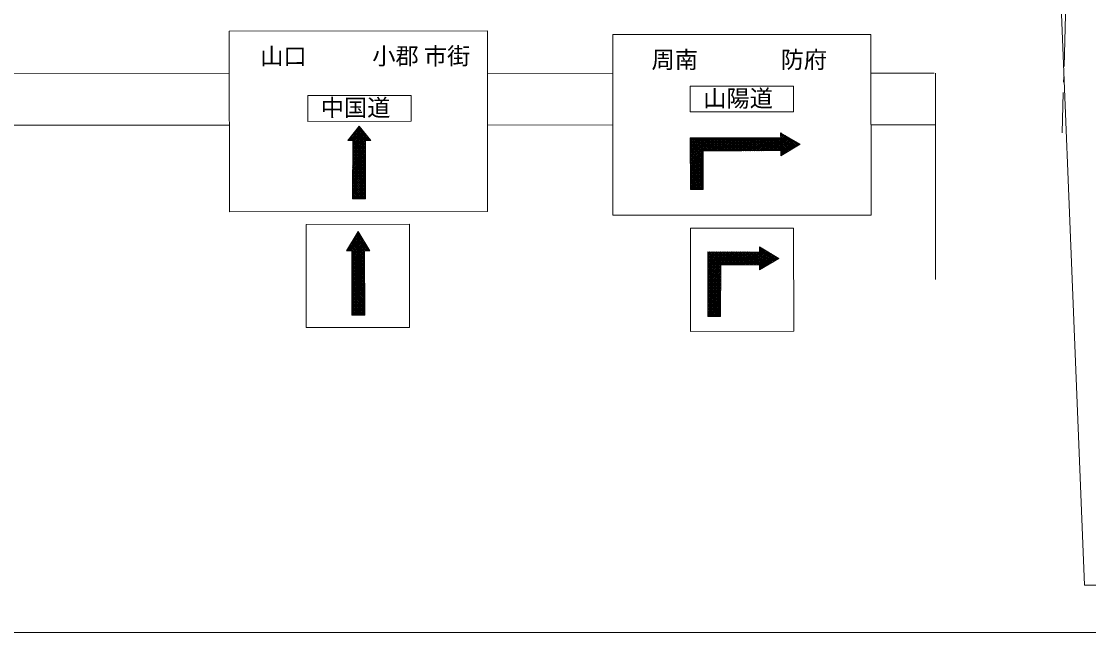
# Model space of a CAD drawing. Units: millimetres, scale not verified. Extents: x 40000 to 680000, y 20000 to 380000.
# Drawn here: x 269078 to 351778, y 205000 to 252370 of the extents above; entities that cross this region are included whole.
import ezdxf
from ezdxf.enums import TextEntityAlignment as Align

# ---------------------------------------------------------------- set-up
doc = ezdxf.new("R2010")
doc.units = ezdxf.units.MM
doc.header["$LTSCALE"] = 1000
for name, color, linetype, lineweight in [('M-BGD', 7, 'Continuous', 13), ('M-STR-HTXT', 7, 'Continuous', 13), ('M-STR-STRC', 7, 'Continuous', 13), ('M-TTL-BAND', 7, 'Continuous', 13)]:
    doc.layers.add(name, color=color, linetype=linetype, lineweight=lineweight)
doc.styles.add('ＭＳ ゴシック', font='')
doc.styles.get('ＭＳ ゴシック').set_extended_font_data('MS Gothic')

msp = doc.modelspace()

# ---------------------------------------------------------------- linework, layer by layer
at = {"layer": 'M-BGD'}
for p, q in [((350020, 253863), (349873, 248865)), ((349850, 248066), (349838, 247666)), ((349815, 246866), (349723, 243732))]:
    msp.add_line(p, q, dxfattribs=at)
at = {"layer": 'M-STR-HTXT'}
msp.add_lwpolyline([(348736, 276015), (351444, 208691), (380704, 208691)], dxfattribs=at)
at = {"layer": 'M-STR-STRC'}
for p, q in [((285189, 251615), (305189, 251626)), ((285189, 251615), (285197, 237615)), ((305189, 251626), (305197, 237626)), ((314909, 251342), (334909, 251353)), ((314917, 237342), (314909, 251342)), ((334909, 251353), (334917, 237353)), ((264651, 248313), (285191, 248325)), ((305191, 248336), (314911, 248342)), ((334911, 248353), (339805, 248356)), ((339911, 248356), (339920, 232356)), ((320911, 247345), (328911, 247350)), ((320912, 245345), (320911, 247345)), ((328911, 247350), (328912, 245350)), ((291272, 246618), (299272, 246623)), ((291273, 244618), (291272, 246618)), ((299272, 246623), (299273, 244623)), ((328912, 245350), (320912, 245345)), ((264653, 244313), (285193, 244325)), ((299273, 244623), (291273, 244618)), ((295243, 244250), (294364, 243140)), ((294396, 243180), (295344, 244129)), ((294497, 243140), (295408, 244051)), ((294638, 243140), (295472, 243974)), ((294934, 243859), (295280, 244206)), ((295921, 243141), (295052, 244010)), ((296063, 243141), (295115, 244089)), ((295967, 243378), (295177, 244167)), ((295277, 244209), (295240, 244246)), ((295243, 244250), (296164, 243141)), ((305193, 244336), (314913, 244342)), ((334913, 244353), (339913, 244356)), ((294554, 243140), (294364, 243140)), ((294367, 243140), (294365, 243141)), ((294508, 243140), (294427, 243220)), ((294649, 243140), (294490, 243299)), ((295752, 242179), (294552, 243378)), ((294754, 243140), (294554, 243140)), ((295752, 242320), (294615, 243457)), ((295753, 242461), (294677, 243536)), ((295753, 242602), (294740, 243615)), ((294754, 243140), (294746, 238620)), ((294752, 242406), (295857, 243510)), ((294752, 242264), (295921, 243433)), ((294753, 242972), (295601, 243819)), ((294753, 242831), (295665, 243742)), ((294753, 242689), (295729, 243665)), ((294753, 242547), (295793, 243588)), ((294754, 243114), (295536, 243897)), ((295753, 242743), (294802, 243694)), ((295753, 242885), (294865, 243773)), ((295753, 243026), (294927, 243852)), ((295780, 243141), (294990, 243931)), ((295746, 238621), (295754, 243141)), ((295754, 243141), (295954, 243141)), ((295770, 243141), (295985, 243356)), ((295912, 243141), (296050, 243278)), ((295954, 243141), (296164, 243141)), ((296053, 243141), (296114, 243201)), ((320914, 243345), (324914, 243348)), ((320914, 242798), (321461, 243346)), ((320914, 242657), (321602, 243346)), ((320914, 242516), (321744, 243346)), ((320914, 242374), (321885, 243346)), ((320914, 242233), (322027, 243346)), ((320914, 242092), (322168, 243346)), ((320914, 241950), (322310, 243346)), ((320914, 241809), (322451, 243346)), ((320916, 239345), (320914, 243345)), ((320914, 243223), (321036, 243345)), ((320914, 243081), (321178, 243345)), ((320914, 242940), (321319, 243345)), ((321914, 242244), (320914, 243245)), ((320915, 241668), (322593, 243346)), ((320915, 241526), (322734, 243346)), ((320915, 241385), (322876, 243346)), ((321954, 242346), (320954, 243345)), ((322095, 242346), (321096, 243345)), ((322236, 242346), (321237, 243345)), ((322378, 242346), (321378, 243345)), ((322519, 242346), (321520, 243346)), ((322660, 242346), (321661, 243346)), ((322802, 242346), (321802, 243346)), ((322943, 242346), (321944, 243346)), ((322017, 242346), (323017, 243346)), ((323084, 242346), (322085, 243346)), ((322158, 242346), (323159, 243347)), ((323226, 242347), (322226, 243346)), ((322300, 242346), (323300, 243347)), ((323367, 242347), (322368, 243346)), ((322441, 242346), (323442, 243347)), ((323508, 242347), (322509, 243346)), ((322583, 242346), (323583, 243347)), ((323650, 242347), (322650, 243346)), ((322724, 242346), (323725, 243347)), ((323791, 242347), (322792, 243346)), ((322866, 242346), (323866, 243347)), ((323932, 242347), (322933, 243346)), ((323007, 242346), (324008, 243347)), ((324074, 242347), (323074, 243346)), ((323149, 242347), (324149, 243347)), ((324215, 242347), (323216, 243347)), ((323290, 242347), (324291, 243347)), ((324356, 242347), (323357, 243347)), ((323432, 242347), (324432, 243347)), ((324498, 242347), (323498, 243347)), ((323573, 242347), (324574, 243347)), ((324639, 242347), (323640, 243347)), ((323715, 242347), (324715, 243347)), ((324781, 242347), (323781, 243347)), ((323856, 242347), (324857, 243348)), ((324922, 242348), (323922, 243347)), ((323998, 242347), (324998, 243348)), ((325063, 242348), (324064, 243347)), ((324139, 242347), (325140, 243348)), ((325205, 242348), (324205, 243347)), ((324281, 242347), (325282, 243348)), ((325346, 242348), (324346, 243347)), ((324422, 242347), (325423, 243348)), ((325487, 242348), (324488, 243347)), ((324564, 242347), (325565, 243348)), ((325629, 242348), (324629, 243347)), ((324705, 242347), (325706, 243348)), ((325770, 242348), (324770, 243347)), ((324847, 242347), (325848, 243348)), ((325911, 242348), (324912, 243348)), ((327914, 243349), (324914, 243348)), ((324988, 242348), (325989, 243348)), ((326053, 242348), (325053, 243348)), ((325130, 242348), (326131, 243348)), ((326194, 242348), (325194, 243348)), ((325271, 242348), (326272, 243348)), ((326335, 242348), (325336, 243348)), ((325413, 242348), (326414, 243348)), ((326477, 242348), (325477, 243348)), ((325554, 242348), (326555, 243348)), ((326618, 242349), (325618, 243348)), ((325696, 242348), (326697, 243349)), ((326759, 242349), (325760, 243348)), ((325837, 242348), (326838, 243349)), ((326901, 242349), (325901, 243348)), ((325979, 242348), (326980, 243349)), ((327042, 242349), (326043, 243348)), ((326120, 242348), (327121, 243349)), ((327183, 242349), (326184, 243348)), ((326262, 242348), (327263, 243349)), ((327325, 242349), (326325, 243348)), ((326403, 242348), (327404, 243349)), ((327466, 242349), (326467, 243348)), ((326545, 242348), (327546, 243349)), ((327607, 242349), (326608, 243349)), ((326686, 242349), (327687, 243349)), ((327749, 242349), (326749, 243349)), ((326828, 242349), (327829, 243349)), ((327890, 242349), (326891, 243349)), ((326969, 242349), (328194, 243573)), ((328237, 242143), (327032, 243349)), ((327111, 242349), (328283, 243520)), ((328326, 242196), (327173, 243349)), ((327252, 242349), (328371, 243468)), ((328414, 242249), (327315, 243349)), ((327394, 242349), (328460, 243415)), ((328502, 242303), (327456, 243349)), ((327535, 242349), (328549, 243363)), ((328591, 242356), (327597, 243349)), ((327677, 242349), (328638, 243310)), ((328679, 242409), (327739, 243349)), ((327819, 242349), (328727, 243257)), ((328767, 242462), (327880, 243349)), ((327913, 243539), (327913, 243739)), ((327913, 243739), (329414, 242850)), ((327913, 243717), (327927, 243731)), ((327913, 243576), (328016, 243678)), ((327913, 243434), (328105, 243626)), ((328944, 242568), (327913, 243599)), ((327914, 243349), (327913, 243539)), ((328856, 242515), (327913, 243457)), ((327914, 242303), (328815, 243205)), ((327914, 242162), (328904, 243152)), ((329032, 242621), (327915, 243738)), ((329121, 242674), (328262, 243532)), ((329209, 242727), (328610, 243327)), ((294751, 241697), (295753, 242699)), ((294751, 241556), (295753, 242557)), ((294751, 241414), (295752, 242416)), ((294752, 242122), (295754, 243124)), ((294752, 241981), (295753, 242982)), ((294752, 241839), (295753, 242841)), ((295751, 241331), (294752, 242330)), ((295752, 242037), (294753, 243036)), ((295752, 241896), (294753, 242895)), ((295751, 241755), (294753, 242753)), ((295751, 241614), (294753, 242612)), ((295751, 241473), (294753, 242471)), ((321914, 242102), (320914, 243103)), ((321914, 241961), (320914, 242962)), ((321914, 241819), (320914, 242820)), ((321915, 241678), (320914, 242678)), ((321915, 241536), (320914, 242537)), ((321915, 241395), (320914, 242395)), ((324914, 242348), (321914, 242346)), ((321914, 242346), (321916, 239346)), ((324914, 242348), (327914, 242349)), ((327914, 242021), (328993, 243099)), ((327914, 241949), (329414, 242850)), ((327914, 242349), (327914, 242149)), ((328149, 242090), (327914, 242325)), ((328089, 242054), (329082, 243047)), ((328444, 242267), (329171, 242994)), ((328798, 242480), (329259, 242942)), ((329297, 242780), (328957, 243121)), ((329152, 242693), (329348, 242889)), ((329386, 242833), (329304, 242915)), ((294749, 240564), (295751, 241566)), ((294750, 241131), (295752, 242132)), ((294750, 240989), (295752, 241991)), ((294750, 240847), (295752, 241849)), ((294750, 240706), (295751, 241707)), ((294751, 241272), (295752, 242274)), ((295750, 240767), (294751, 241765)), ((295750, 240625), (294751, 241624)), ((295749, 240484), (294751, 241483)), ((295750, 241190), (294752, 242189)), ((295750, 241049), (294752, 242047)), ((295750, 240908), (294752, 241906)), ((321915, 241253), (320914, 242254)), ((321915, 241112), (320914, 242112)), ((321915, 240970), (320914, 241971)), ((321915, 240829), (320914, 241829)), ((320915, 241244), (321914, 242243)), ((320915, 241102), (321914, 242102)), ((320915, 240961), (321914, 241960)), ((320915, 240820), (321914, 241819)), ((321915, 240687), (320915, 241688)), ((320915, 240678), (321915, 241678)), ((321915, 240546), (320915, 241546)), ((320915, 240537), (321915, 241536)), ((328061, 242037), (327914, 242184)), ((327914, 242149), (327914, 241949)), ((327972, 241984), (327914, 242042)), ((294748, 239856), (295750, 240858)), ((294748, 239714), (295750, 240716)), ((294749, 240423), (295751, 241424)), ((294749, 240281), (295751, 241282)), ((294749, 240139), (295750, 241141)), ((294749, 239998), (295750, 240999)), ((295749, 240202), (294750, 241200)), ((295749, 240061), (294750, 241059)), ((295748, 239920), (294750, 240918)), ((295748, 239778), (294750, 240777)), ((295749, 240343), (294751, 241341)), ((321915, 240404), (320915, 241405)), ((320915, 240396), (321915, 241395)), ((321915, 240263), (320915, 241263)), ((320915, 240254), (321915, 241254)), ((321915, 240121), (320915, 241122)), ((320915, 240113), (321915, 241112)), ((321915, 239980), (320915, 240980)), ((321916, 239838), (320915, 240839)), ((321916, 239697), (320915, 240697)), ((320916, 239972), (321915, 240971)), ((320916, 239830), (321915, 240830)), ((320916, 239689), (321915, 240688)), ((294747, 239289), (295749, 240291)), ((294747, 239148), (295749, 240149)), ((294747, 239006), (295749, 240008)), ((294747, 238864), (295748, 239866)), ((294748, 239573), (295749, 240574)), ((294748, 239431), (295749, 240433)), ((295747, 238931), (294748, 239930)), ((295748, 239496), (294749, 240494)), ((295747, 239355), (294749, 240353)), ((295747, 239214), (294749, 240212)), ((295747, 239072), (294749, 240071)), ((295748, 239637), (294750, 240636)), ((321916, 239555), (320915, 240556)), ((321916, 239414), (320915, 240414)), ((321843, 239346), (320915, 240273)), ((321701, 239346), (320915, 240131)), ((321560, 239346), (320915, 239990)), ((320916, 239548), (321915, 240547)), ((320916, 239406), (321915, 240406)), ((321418, 239346), (320916, 239848)), ((320996, 239345), (321915, 240264)), ((321138, 239345), (321915, 240123)), ((321279, 239345), (321915, 239982)), ((321421, 239346), (321916, 239840)), ((294746, 238723), (295748, 239724)), ((295492, 238620), (294747, 239365)), ((295350, 238620), (294747, 239224)), ((295209, 238620), (294747, 239082)), ((295747, 238790), (294748, 239788)), ((295746, 238649), (294748, 239647)), ((295633, 238621), (294748, 239506)), ((294785, 238620), (295748, 239583)), ((294927, 238620), (295748, 239441)), ((295068, 238620), (295747, 239299)), ((295210, 238620), (295747, 239158)), ((295351, 238620), (295747, 239016)), ((321277, 239345), (320916, 239707)), ((321136, 239345), (320916, 239565)), ((320994, 239345), (320916, 239424)), ((321916, 239346), (320916, 239345)), ((321562, 239346), (321916, 239699)), ((321704, 239346), (321916, 239558)), ((321845, 239346), (321916, 239416)), ((294785, 238620), (294746, 238659)), ((294746, 238620), (295746, 238621)), ((295068, 238620), (294747, 238941)), ((294926, 238620), (294747, 238800)), ((295493, 238620), (295747, 238874)), ((295634, 238621), (295746, 238733)), ((285197, 237615), (305197, 237626)), ((314917, 237342), (334917, 237353)), ((291147, 236638), (299147, 236643)), ((291152, 228638), (291147, 236638)), ((299147, 236643), (299152, 228643)), ((294269, 234590), (295178, 236090)), ((294320, 234675), (295386, 235740)), ((294538, 235034), (295333, 235829)), ((294755, 235393), (295280, 235918)), ((296053, 234591), (294942, 235702)), ((294973, 235752), (295227, 236007)), ((295884, 234902), (294996, 235790)), ((295677, 235250), (295049, 235878)), ((295470, 235599), (295102, 235966)), ((295263, 235947), (295156, 236054)), ((296069, 234591), (295178, 236090)), ((320918, 236345), (328918, 236350)), ((320922, 228345), (320918, 236345)), ((328918, 236350), (328922, 228350)), ((294376, 234590), (295438, 235652)), ((295679, 233692), (294462, 234909)), ((295679, 233834), (294516, 234997)), ((294518, 234590), (295491, 235563)), ((295679, 233975), (294569, 235085)), ((295679, 234117), (294622, 235173)), ((294659, 234590), (295544, 235474)), ((295679, 234258), (294676, 235262)), ((294679, 234468), (295596, 235386)), ((294679, 234326), (295649, 235297)), ((294679, 234185), (295702, 235208)), ((294679, 234044), (295755, 235119)), ((294679, 233902), (295807, 235031)), ((294679, 233761), (295860, 234942)), ((295679, 234400), (294729, 235350)), ((295679, 234541), (294782, 235438)), ((295771, 234591), (294836, 235526)), ((295912, 234591), (294889, 235614)), ((326266, 234706), (326266, 234906)), ((326266, 234906), (327765, 233995)), ((326266, 234806), (326328, 234868)), ((294469, 234590), (294269, 234590)), ((294357, 234590), (294302, 234645)), ((294499, 234590), (294355, 234733)), ((294640, 234590), (294409, 234821)), ((294679, 234590), (294469, 234590)), ((294679, 233620), (295913, 234853)), ((294679, 234590), (294682, 229590)), ((295679, 233551), (294679, 234551)), ((294679, 233478), (295679, 234478)), ((295679, 233409), (294679, 234410)), ((294679, 233337), (295679, 234337)), ((295679, 233268), (294679, 234268)), ((294679, 233196), (295679, 234195)), ((295679, 233126), (294679, 234127)), ((294680, 233054), (295679, 234054)), ((295682, 229591), (295679, 234591)), ((295679, 234591), (295879, 234591)), ((295791, 234591), (295965, 234765)), ((295879, 234591), (296069, 234591)), ((295933, 234591), (296018, 234676)), ((322263, 229498), (322260, 234498)), ((322260, 234498), (326265, 234496)), ((322260, 234477), (322281, 234498)), ((322260, 234336), (322422, 234498)), ((322260, 234194), (322564, 234498)), ((322260, 234053), (322705, 234498)), ((322260, 233912), (322846, 234498)), ((322260, 233770), (322988, 234498)), ((322260, 233629), (323129, 234498)), ((322260, 233488), (323270, 234498)), ((322260, 233346), (323412, 234498)), ((322260, 233205), (323553, 234498)), ((322260, 233064), (323694, 234498)), ((323265, 233447), (322260, 234452)), ((323265, 233305), (322260, 234310)), ((323265, 233164), (322260, 234169)), ((322261, 232922), (323836, 234498)), ((322261, 232781), (323977, 234497)), ((322261, 232640), (324118, 234497)), ((322261, 232498), (324260, 234497)), ((323355, 233498), (322354, 234498)), ((323496, 233498), (322496, 234498)), ((323638, 233498), (322637, 234498)), ((323779, 233498), (322779, 234498)), ((323921, 233497), (322920, 234498)), ((324062, 233497), (323062, 234498)), ((324204, 233497), (323203, 234498)), ((324345, 233497), (323345, 234498)), ((323402, 233498), (324401, 234497)), ((324487, 233497), (323486, 234498)), ((323543, 233498), (324542, 234497)), ((324628, 233497), (323628, 234498)), ((323684, 233498), (324684, 234497)), ((324770, 233497), (323769, 234498)), ((323826, 233498), (324825, 234497)), ((324912, 233497), (323911, 234497)), ((323967, 233497), (324966, 234497)), ((325053, 233497), (324052, 234497)), ((324108, 233497), (325108, 234497)), ((325195, 233497), (324194, 234497)), ((324250, 233497), (325249, 234497)), ((325336, 233497), (324335, 234497)), ((324391, 233497), (325390, 234497)), ((325478, 233497), (324477, 234497)), ((324532, 233497), (325532, 234497)), ((325619, 233496), (324618, 234497)), ((324674, 233497), (325673, 234496)), ((325761, 233496), (324760, 234497)), ((324815, 233497), (325814, 234496)), ((325902, 233496), (324901, 234497)), ((324956, 233497), (325956, 234496)), ((326044, 233496), (325043, 234497)), ((325098, 233497), (326097, 234496)), ((326185, 233496), (325184, 234497)), ((325239, 233497), (326238, 234496)), ((326548, 233274), (325326, 234497)), ((325380, 233497), (326592, 234708)), ((326637, 233327), (325467, 234497)), ((325522, 233497), (326680, 234655)), ((326726, 233379), (325609, 234496)), ((325663, 233496), (326768, 234601)), ((326815, 233432), (325750, 234496)), ((325804, 233496), (326856, 234548)), ((326904, 233485), (325892, 234496)), ((325946, 233496), (326944, 234494)), ((326992, 233537), (326033, 234496)), ((326087, 233496), (327032, 234441)), ((327081, 233590), (326175, 234496)), ((326228, 233496), (327120, 234387)), ((326265, 234523), (326504, 234761)), ((326265, 234496), (326266, 234706)), ((327170, 233643), (326265, 234547)), ((326265, 233391), (327208, 234334)), ((326265, 233250), (327296, 234280)), ((326265, 233108), (327384, 234227)), ((327348, 233748), (326266, 234830)), ((326266, 234665), (326416, 234815)), ((327259, 233695), (326266, 234688)), ((327436, 233800), (326431, 234805)), ((326607, 233309), (327472, 234174)), ((327525, 233853), (326792, 234587)), ((326954, 233515), (327560, 234120)), ((327614, 233906), (327152, 234368)), ((327301, 233720), (327648, 234067)), ((327703, 233958), (327512, 234149)), ((295680, 232985), (294679, 233985)), ((295680, 232843), (294679, 233844)), ((295680, 232702), (294679, 233702)), ((295680, 232560), (294679, 233561)), ((295680, 232419), (294679, 233419)), ((295680, 232277), (294679, 233278)), ((294680, 232913), (295679, 233913)), ((294680, 232772), (295679, 233771)), ((294680, 232630), (295679, 233630)), ((294680, 232489), (295679, 233489)), ((294680, 232348), (295679, 233347)), ((323265, 233022), (322260, 234027)), ((323265, 232881), (322260, 233886)), ((323264, 232740), (322260, 233744)), ((323264, 232598), (322260, 233603)), ((323264, 232457), (322260, 233461)), ((323264, 232316), (322260, 233320)), ((322261, 232357), (323265, 233361)), ((322261, 232216), (323265, 233219)), ((323265, 233498), (323263, 229498)), ((326265, 233496), (323265, 233498)), ((326265, 233106), (327765, 233995)), ((326265, 233496), (326265, 233296)), ((326460, 233222), (326265, 233416)), ((326265, 233296), (326265, 233106)), ((326371, 233169), (326265, 233275)), ((327648, 233926), (327736, 234013)), ((295680, 232136), (294679, 233136)), ((294680, 232206), (295679, 233206)), ((294680, 232065), (295679, 233064)), ((295680, 231994), (294680, 232995)), ((294680, 231924), (295680, 232923)), ((295680, 231853), (294680, 232853)), ((294680, 231782), (295680, 232782)), ((295680, 231711), (294680, 232712)), ((294680, 231641), (295680, 232640)), ((295680, 231570), (294680, 232570)), ((294680, 231500), (295680, 232499)), ((295680, 231428), (294680, 232429)), ((323264, 232174), (322260, 233178)), ((322261, 232074), (323265, 233078)), ((323264, 232033), (322261, 233037)), ((322261, 231933), (323265, 232936)), ((323264, 231892), (322261, 232895)), ((322261, 231792), (323264, 232795)), ((323264, 231750), (322261, 232754)), ((322261, 231650), (323264, 232653)), ((323264, 231609), (322261, 232612)), ((322261, 231509), (323264, 232512)), ((323264, 231468), (322261, 232471)), ((326282, 233116), (326265, 233134)), ((294680, 231358), (295680, 232358)), ((295681, 231287), (294680, 232287)), ((295681, 231145), (294680, 232146)), ((295681, 231004), (294680, 232004)), ((295681, 230862), (294680, 231863)), ((295681, 230721), (294680, 231721)), ((295681, 230579), (294680, 231580)), ((294681, 231217), (295680, 232216)), ((294681, 231076), (295680, 232075)), ((294681, 230934), (295680, 231934)), ((294681, 230793), (295680, 231792)), ((294681, 230652), (295680, 231651)), ((322261, 231368), (323264, 232370)), ((323264, 231326), (322261, 232329)), ((323264, 231185), (322261, 232188)), ((323263, 231044), (322261, 232046)), ((323263, 230902), (322261, 231905)), ((323263, 230761), (322261, 231763)), ((323263, 230620), (322261, 231622)), ((322262, 231226), (323264, 232229)), ((322262, 231085), (323264, 232087)), ((322262, 230944), (323264, 231946)), ((322262, 230802), (323264, 231804)), ((322262, 230661), (323264, 231663)), ((295681, 230438), (294680, 231438)), ((294681, 230510), (295680, 231510)), ((294681, 230369), (295680, 231368)), ((295681, 230296), (294681, 231297)), ((294681, 230228), (295681, 231227)), ((295681, 230155), (294681, 231155)), ((294681, 230086), (295681, 231086)), ((295681, 230013), (294681, 231014)), ((294681, 229945), (295681, 230944)), ((295681, 229872), (294681, 230872)), ((294681, 229804), (295681, 230803)), ((323263, 230478), (322261, 231480)), ((323263, 230337), (322261, 231339)), ((322262, 230520), (323264, 231521)), ((322262, 230378), (323264, 231380)), ((322262, 230237), (323264, 231238)), ((323263, 230196), (322262, 231197)), ((322262, 230096), (323263, 231097)), ((323263, 230054), (322262, 231056)), ((322262, 229954), (323263, 230955)), ((323263, 229913), (322262, 230914)), ((322262, 229813), (323263, 230814)), ((323263, 229772), (322262, 230773)), ((295681, 229730), (294681, 230731)), ((294681, 229662), (295681, 230662)), ((295680, 229591), (294681, 230589)), ((295538, 229591), (294681, 230448)), ((295397, 229590), (294681, 230306)), ((295256, 229590), (294681, 230165)), ((295114, 229590), (294681, 230023)), ((294751, 229590), (295681, 230520)), ((294892, 229590), (295681, 230379)), ((295034, 229590), (295681, 230238)), ((295175, 229590), (295681, 230096)), ((295317, 229590), (295681, 229955)), ((322262, 229672), (323263, 230672)), ((323263, 229630), (322262, 230631)), ((323254, 229498), (322262, 230490)), ((323112, 229498), (322262, 230348)), ((322971, 229498), (322262, 230207)), ((322829, 229498), (322262, 230065)), ((322688, 229498), (322262, 229924)), ((322263, 229530), (323263, 230531)), ((322372, 229498), (323263, 230389)), ((322513, 229498), (323263, 230248)), ((322655, 229498), (323263, 230106)), ((322796, 229498), (323263, 229965)), ((294973, 229590), (294681, 229882)), ((294832, 229590), (294681, 229740)), ((294690, 229590), (294682, 229599)), ((294682, 229590), (295682, 229591)), ((295458, 229590), (295681, 229814)), ((295600, 229591), (295681, 229672)), ((322546, 229498), (322262, 229782)), ((322405, 229498), (322262, 229641)), ((322263, 229498), (322263, 229499)), ((323263, 229498), (322263, 229498)), ((322937, 229498), (323263, 229823)), ((323079, 229498), (323263, 229682)), ((323220, 229498), (323263, 229540)), ((299152, 228643), (291152, 228638)), ((328922, 228350), (320922, 228345))]:
    msp.add_line(p, q, dxfattribs=at)
at = {"layer": 'M-TTL-BAND'}
msp.add_line((40000, 205000), (579000, 205000), dxfattribs=at)

# ---------------------------------------------------------------- texts
at = {"layer": 'M-STR-STRC', "style": 'ＭＳ ゴシック'}
for s, p in [('山口', (287580, 248616)), ('小郡', (296270, 248621)), ('市街', (300270, 248623)), ('周南', (317911, 248343)), ('防府', (327911, 248349)), ('中国道', (292273, 244619)), ('山陽道', (321912, 245346))]:
    msp.add_text(s, height=1320, rotation=0.033, dxfattribs=at).set_placement(p, align=Align.BOTTOM_LEFT)

doc.saveas('drawing.dxf')
